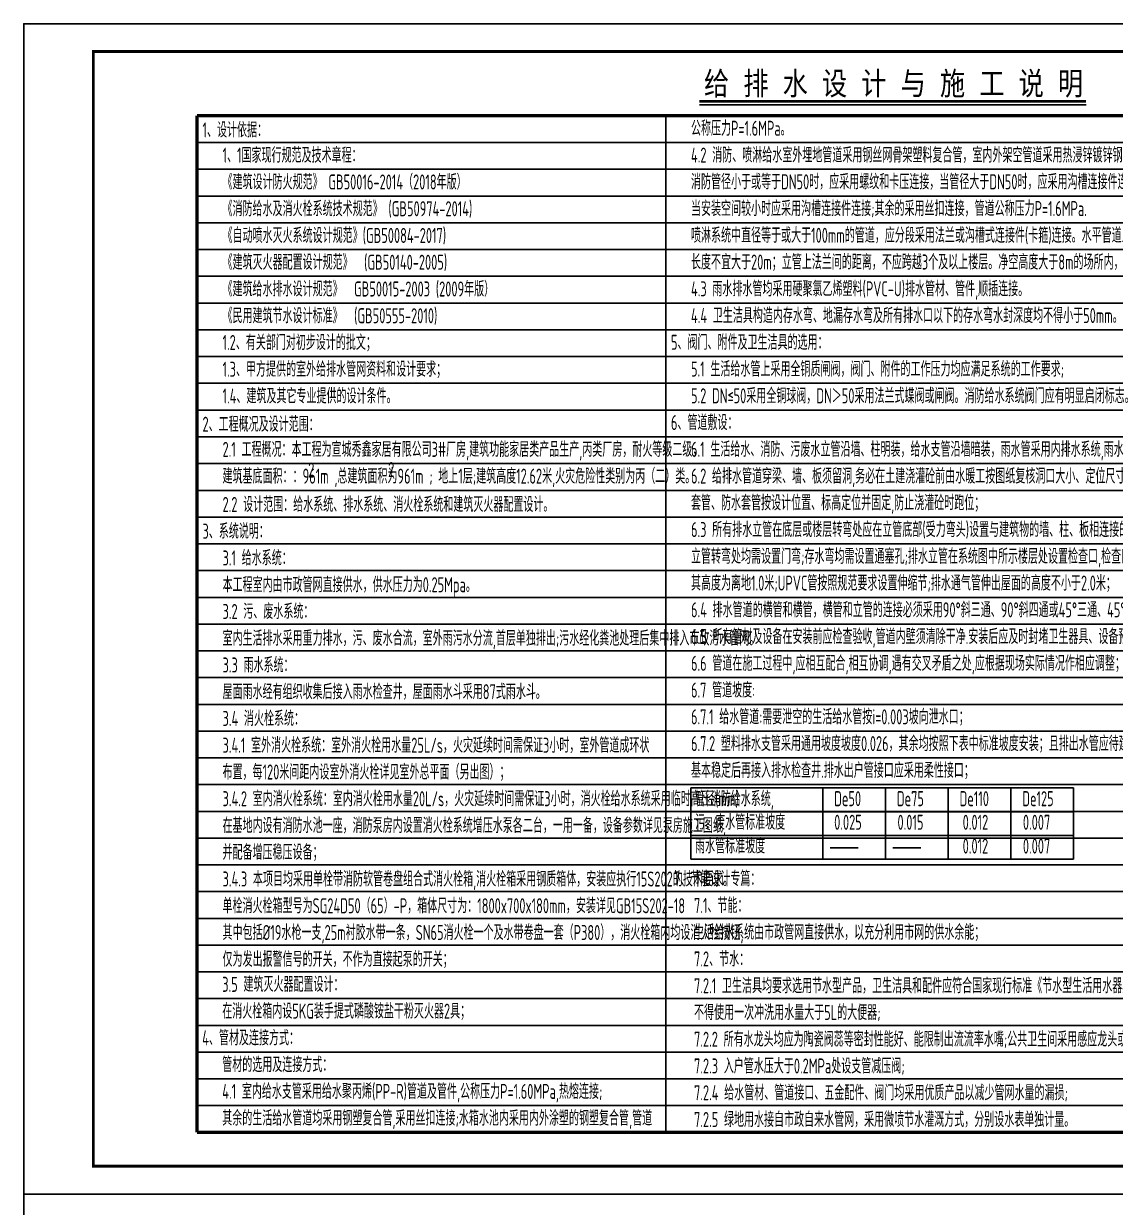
# Model space of a CAD drawing. Extents: x -427546 to -314919, y 698702 to 968782.
# Drawn here: x -427546 to -388377, y 926307 to 968782 of the extents above; entities that cross this region are included whole.
import ezdxf

# ---------------------------------------------------------------- set-up
doc = ezdxf.new("R2010")
doc.units = 0
doc.header["$LTSCALE"] = 1000
doc.header["$MEASUREMENT"] = 0
doc.linetypes.add('CONTINOUS', pattern=[0])
for name, color, linetype in [('H-喷淋图块', 153, 'CONTINOUS'), ('PUB_TEXT', 7, 'CONTINUOUS'), ('TT', 7, 'CONTINUOUS'), ('TWT_TITLE', 7, 'CONTINUOUS'), ('图框', 66, 'CONTINUOUS')]:
    doc.layers.add(name, color=color, linetype=linetype)
doc.styles.add('STYLE3', font='', dxfattribs={"width": 0.8})
doc.styles.add('WW', font='gbenor.shx', dxfattribs={"width": 0.75, "bigfont": 'gbcbig.shx'})
doc.styles.get('STYLE3').set_extended_font_data('SimSun')

msp = doc.modelspace()

# ---------------------------------------------------------------- linework, layer by layer
at = {"layer": 'H-喷淋图块', "color": 134, "ltscale": 0.5}
for points in [[(-421325.5, 964516.3), (-368297.8, 964516.3)], [(-421325.5, 963556.3), (-368297.8, 963556.3)], [(-421325.5, 962596.3), (-368297.8, 962596.3)], [(-421325.5, 961636.3), (-368297.8, 961636.3)], [(-421325.5, 960676.3), (-368297.8, 960676.3)], [(-421325.5, 959716.3), (-368297.8, 959716.3)], [(-421325.5, 958756.3), (-368297.8, 958756.3)], [(-421325.5, 957796.3), (-368297.8, 957796.3)], [(-421325.5, 956836.3), (-368297.8, 956836.3)], [(-421325.5, 955876.3), (-368297.8, 955876.3)], [(-421325.5, 954916.3), (-368297.8, 954916.3)], [(-421325.5, 953956.3), (-368297.8, 953956.3)], [(-421325.5, 952996.3), (-368297.8, 952996.3)], [(-421325.5, 952036.3), (-368297.8, 952036.3)], [(-421325.5, 951076.3), (-368297.8, 951076.3)], [(-421325.5, 950116.3), (-368297.8, 950116.3)], [(-421325.5, 949156.3), (-368297.8, 949156.3)], [(-421325.5, 948196.3), (-368297.8, 948196.3)], [(-421325.5, 947236.3), (-368297.8, 947236.3)], [(-421325.5, 946276.3), (-368297.8, 946276.3)], [(-421325.5, 945316.3), (-368297.8, 945316.3)], [(-421325.5, 944356.3), (-368297.8, 944356.3)], [(-421325.5, 943396.3), (-368297.8, 943396.3)], [(-421325.5, 942436.3), (-368297.8, 942436.3)], [(-421325.5, 941476.3), (-368297.8, 941476.3)], [(-421325.5, 940516.3), (-368297.8, 940516.3)], [(-421325.5, 939556.3), (-368297.8, 939556.3)], [(-421325.5, 938596.3), (-368297.8, 938596.3)], [(-421325.5, 937636.3), (-368297.8, 937636.3)], [(-421325.5, 936676.3), (-368297.8, 936676.3)], [(-421325.5, 935716.3), (-368297.8, 935716.3)], [(-421325.5, 934756.3), (-368297.8, 934756.3)], [(-421325.5, 933796.3), (-368297.8, 933796.3)], [(-421325.5, 932836.3), (-368297.8, 932836.3)], [(-421325.5, 931876.3), (-368297.8, 931876.3)], [(-421325.5, 930916.3), (-368297.8, 930916.3)], [(-421325.5, 929956.3), (-368297.8, 929956.3)]]:
    msp.add_lwpolyline(points, dxfattribs=at)
at = {"layer": 'TT'}
for p, q in [((-403601.9, 941358.7), (-389878.6, 941358.7)), ((-403601.9, 938795.1), (-403601.9, 941358.7)), ((-398877.2, 938795.1), (-398877.2, 941358.7)), ((-396627.6, 938795.1), (-396627.6, 941358.7)), ((-394378, 938795.1), (-394378, 941358.7)), ((-392128.2, 938795.1), (-392128.2, 941358.7)), ((-389878.6, 938795.1), (-389878.6, 941358.7)), ((-403601.9, 940504.2), (-389878.6, 940504.2)), ((-403601.9, 939649.6), (-389878.6, 939649.6)), ((-398613.1, 939211.4), (-397604.6, 939211.4)), ((-396363.5, 939211.4), (-395355.1, 939211.4)), ((-403601.9, 938795.1), (-389878.6, 938795.1))]:
    msp.add_line(p, q, dxfattribs=at)
at = {"layer": 'TWT_TITLE', "color": 4}
for points in [[(-427545.8, 926782.3), (-353245.8, 926782.3), (-353245.8, 968782.3), (-427545.8, 968782.3)], [(-427545.8, 884782.3), (-353245.8, 884782.3), (-353245.8, 926782.3), (-427545.8, 926782.3)]]:
    msp.add_lwpolyline(points, close=True, dxfattribs=at)
at = {"layer": 'TWT_TITLE', "color": 4, "const_width": 100}
msp.add_lwpolyline([(-425045.8, 927782.3), (-354245.8, 927782.3), (-354245.8, 967782.3), (-425045.8, 967782.3)], close=True, dxfattribs=at)
at = {"layer": '图框', "color": 134}
msp.add_line((-404506.9, 965476.3), (-404506.9, 928996.3), dxfattribs=at)
at = {"layer": '图框', "color": 3}
for points, const_width in [([(-403302.8, 965994.5), (-389426.6, 965994.5)], 86.4), ([(-421325.5, 965476.3), (-368297.8, 965476.3)], 118.8), ([(-421325.5, 965476.3), (-421325.5, 928996.3)], 118.8), ([(-421325.5, 928996.3), (-368297.8, 928996.3)], 118.8)]:
    msp.add_lwpolyline(points, dxfattribs=dict(at, const_width=const_width))
msp.add_lwpolyline([(-403302.8, 965873.5), (-389426.6, 965873.5)], dxfattribs=at)

# ---------------------------------------------------------------- texts
at = {"layer": 'PUB_TEXT', "style": 'STYLE3', "width": 0.8}
for s, p in [('给', (-403134.8, 966225.4)), ('排', (-401723.7, 966225.4)), ('水', (-400312.7, 966225.4)), ('计', (-397490.5, 966225.4)), ('施', (-394668.3, 966225.4)), ('说', (-391846.1, 966225.4)), ('设', (-398901.6, 966225.4)), ('与', (-396079.4, 966225.4)), ('工', (-393257.2, 966225.4)), ('明', (-390435, 966225.4))]:
    msp.add_text(s, height=826.8, dxfattribs=at).set_placement(p)
at = {"layer": 'TT', "style": 'WW', "width": 0.7}
for s, p in [('1、设计依据：', (-421129.7, 964699.4)), ('公称压力P=1.6MPa。', (-403601.9, 964758.2)), ('1、1国家现行规范及技术章程：', (-420410.4, 963791.8)), ('4.2 消防、喷淋给水室外埋地管道采用钢丝网骨架塑料复合管，室内外架空管道采用热浸锌镀锌钢管等金属管材。', (-403601.9, 963798.2)), ('《建筑设计防火规范》 GB50016-2014（2018年版）', (-420410.4, 962831.8)), ('消防管径小于或等于DN50时，应采用螺纹和卡压连接，当管径大于DN50时，应采用沟槽连接件连接、法兰连接，', (-403601.9, 962838.2)), ('《消防给水及消火栓系统技术规范》 (GB50974-2014)', (-420410.4, 961871.8)), ('当安装空间较小时应采用沟槽连接件连接;其余的采用丝扣连接，管道公称压力P=1.6MPa.', (-403601.9, 961878.2)), ('《自动喷水灭火系统设计规范》(GB50084-2017) ', (-420410.4, 960911.8)), ('喷淋系统中直径等于或大于100mm的管道，应分段采用法兰或沟槽式连接件(卡箍)连接。水平管道上法兰间的管道', (-403601.9, 960918.2)), ('《建筑灭火器配置设计规范》  (GB50140-2005)', (-420410.4, 959951.8)), ('长度不宜大于20m；立管上法兰间的距离，不应跨越3个及以上楼层。净空高度大于8m的场所内，立管上应有法兰。 ', (-403601.9, 959958.2)), ('《建筑给水排水设计规范》  GB50015-2003 (2009年版）', (-420410.4, 958991.8)), ('4.3 雨水排水管均采用硬聚氯乙烯塑料(PVC-U)排水管材、管件,顺插连接。', (-403601.9, 958998.2)), ('《民用建筑节水设计标准》  (GB50555-2010)', (-420410.4, 958031.8)), ('4.4 卫生洁具构造内存水弯、地漏存水弯及所有排水口以下的存水弯水封深度均不得小于50mm。', (-403601.9, 958038.2)), ('1.2、有关部门对初步设计的批文；', (-420410.4, 957071.8)), ('5、阀门、附件及卫生洁具的选用：', (-404321.3, 957078.2)), ('1.3、甲方提供的室外给排水管网资料和设计要求；', (-420410.4, 956111.8)), ('5.1 生活给水管上采用全铜质闸阀，阀门、附件的工作压力均应满足系统的工作要求;', (-403601.9, 956118.2)), ('1.4、建筑及其它专业提供的设计条件。', (-420410.4, 955151.8)), ('5.2 DN≤50采用全铜球阀，DN＞50采用法兰式蝶阀或闸阀。消防给水系统阀门应有明显启闭标志。', (-403601.9, 955158.2)), ('2、工程概况及设计范围：', (-421129.7, 954139.4)), ('6、管道敷设：', (-404321.3, 954198.2)), ('2.1 工程概况：本工程为宣城秀鑫家居有限公司3#厂房,建筑功能家居类产品生产,丙类厂房，耐火等级二级，', (-420410.4, 953235.9)), ('6.1 生活给水、消防、污废水立管沿墙、柱明装，给水支管沿墙暗装，雨水管采用内排水系统,雨水管沿内墙明装;', (-403601.9, 953238.2)), ('建筑基底面积：：961m ,总建筑面积为961m ; 地上1层;建筑高度12.62米,火灾危险性类别为丙（二）类。', (-420410.4, 952275.9)), ('2', (-417338.1, 952496.9)), ('2', (-414469.4, 952512.4)), ('6.2 给排水管道穿梁、墙、板须留洞,务必在土建浇灌砼前由水暖工按图纸复核洞口大小、定位尺寸,对预留钢', (-403601.9, 952278.2)), ('套管、防水套管按设计位置、标高定位并固定,防止浇灌砼时跑位；', (-403601.9, 951318.2)), ('2.2 设计范围：给水系统、排水系统、消火栓系统和建筑灭火器配置设计。', (-420410.4, 951259.4)), ('3、系统说明：', (-421129.7, 950299.4)), ('6.3 所有排水立管在底层或楼层转弯处应在立管底部(受力弯头)设置与建筑物的墙、柱、板相连接的可靠支座;', (-403601.9, 950358.2)), ('3.1 给水系统：', (-420410.4, 949339.4)), ('立管转弯处均需设置门弯;存水弯均需设置通塞孔;排水立管在系统图中所示楼层处设置检查口,检查口面应向外侧,', (-403601.9, 949398.2)), ('本工程室内由市政管网直接供水，供水压力为0.25Mpa。', (-420410.4, 948379.4)), ('其高度为离地1.0米;UPVC管按照规范要求设置伸缩节;排水通气管伸出屋面的高度不小于2.0米；', (-403601.9, 948438.2)), ('6.4 排水管道的横管和横管，横管和立管的连接必须采用90%%D斜三通、90%%D斜四通或45%%D三通、45%%D四通，污水立管', (-403601.9, 947478.2)), ('3.2 污、废水系统：', (-420410.4, 947419.4)), ('室内生活排水采用重力排水，污、废水合流，室外雨污水分流,首层单独排出;污水经化粪池处理后集中排入市政污水管网。', (-420410.4, 946459.4)), ('6.5 所有管材及设备在安装前应检查验收,管道内壁须清除干净.安装后应及时封堵卫生器具、设备预留排水口,严防杂物入内；', (-403601.9, 946518.2)), ('3.3 雨水系统：', (-420410.4, 945499.4)), ('6.6 管道在施工过程中,应相互配合,相互协调,遇有交叉矛盾之处,应根据现场实际情况作相应调整；', (-403601.9, 945558.2)), ('屋面雨水经有组织收集后接入雨水检查井，屋面雨水斗采用87式雨水斗。', (-420410.4, 944539.4)), ('6.7 管道坡度:', (-403601.9, 944598.2)), ('6.7.1 给水管道:需要泄空的生活给水管按i=0.003坡向泄水口；', (-403601.9, 943638.2)), ('3.4 消火栓系统：', (-420410.4, 943579.4)), ('3.4.1 室外消火栓系统：室外消火栓用水量25L/s，火灾延续时间需保证3小时，室外管道成环状', (-420410.4, 942619.4)), ('6.7.2 塑料排水支管采用通用坡度坡度0.026，其余均按照下表中标准坡度安装；且排出水管应待建筑物沉降', (-403601.9, 942678.2)), ('布置，每120米间距内设室外消火栓详见室外总平面（另出图）；', (-420410.4, 941659.4)), ('基本稳定后再接入排水检查井.排水出户管接口应采用柔性接口；', (-403601.9, 941718.2)), ('3.4.2 室内消火栓系统：室内消火栓用水量20L/s，火灾延续时间需保证3小时，消火栓给水系统采用临时高压消防给水系统,', (-420410.4, 940699.4)), ('管径(mm)', (-403454.7, 940701.3)), ('De50', (-398464.8, 940701.3)), ('De75', (-396215.2, 940701.3)), ('De110', (-393965.6, 940701.3)), ('De125', (-391715.9, 940701.3)), ('污、废水管标准坡度', (-403454.7, 939858.6)), ('在基地内设有消防水池一座，消防泵房内设置消火栓系统增压水泵各二台，一用一备，设备参数详见泵房施工图纸,', (-420410.4, 939739.4)), ('0.025', (-398464.8, 939854.8)), ('0.015', (-396193.1, 939854.8)), ('0.012', (-393854.5, 939854.8)), ('0.007', (-391693.7, 939854.8)), ('雨水管标准坡度', (-403454.7, 939004)), ('并配备增压稳压设备；', (-420410.4, 938779.4)), ('0.012', (-393854.5, 939000.3)), ('0.007', (-391693.7, 939000.3)), ('3.4.3 本项目均采用单栓带消防软管卷盘组合式消火栓箱,消火栓箱采用钢质箱体，安装应执行15S202的技术要求。', (-420410.4, 937819.4)), ('7、节能设计专篇：', (-404211.4, 937829.7)), ('单栓消火栓箱型号为SG24D50（65）-P，箱体尺寸为：1800x700x180mm，安装详见GB15S202-18', (-420410.4, 936859.4)), ('7.1、节能：', (-403492, 936869.7)), ('其中包括%%C19水枪一支,25m衬胶水带一条，SN65消火栓一个及水带卷盘一套（P380），消火栓箱内均设消火栓按钮,', (-420410.4, 935899.4)), ('生活给水系统由市政管网直接供水，以充分利用市网的供水余能；', (-403492, 935909.7)), ('仅为发出报警信号的开关，不作为直接起泵的开关；', (-420410.4, 934939.4)), ('7.2、节水：', (-403492, 934949.7)), ('3.5 建筑灭火器配置设计：', (-420420.5, 934038.2)), ('7.2.1 卫生洁具均要求选用节水型产品，卫生洁具和配件应符合国家现行标准《节水型生活用水器具》CJ164的有关要求，', (-403492, 933989.7)), ('在消火栓箱内设5KG装手提式磷酸铵盐干粉灭火器2具；', (-420420.5, 933078.2)), ('不得使用一次冲洗用水量大于5L的大便器;', (-403492, 933029.7)), ('4、管材及连接方式：', (-421140.5, 932118.2)), ('7.2.2 所有水龙头均应为陶瓷阀蕊等密封性能好、能限制出流流率水嘴;公共卫生间采用感应龙头或配置延时自闭式龙头;', (-403492, 932069.7)), ('管材的选用及连接方式：', (-420420.5, 931158.2)), ('7.2.3 入户管水压大于0.2MPa处设支管减压阀;', (-403492, 931109.7)), ('4.1 室内给水支管采用给水聚丙烯(PP-R)管道及管件,公称压力P=1.60MPa,热熔连接;', (-420420.5, 930198.2)), ('7.2.4 给水管材、管道接口、五金配件、阀门均采用优质产品以减少管网水量的漏损;', (-403492, 930149.7)), ('其余的生活给水管道均采用钢塑复合管,采用丝扣连接;水箱水池内采用内外涂塑的钢塑复合管,管道', (-420420.5, 929238.2)), ('7.2.5 绿地用水接自市政自来水管网，采用微喷节水灌溉方式，分别设水表单独计量。', (-403492, 929189.7))]:
    msp.add_text(s, height=540, dxfattribs=at).set_placement(p)

doc.saveas('drawing.dxf')
